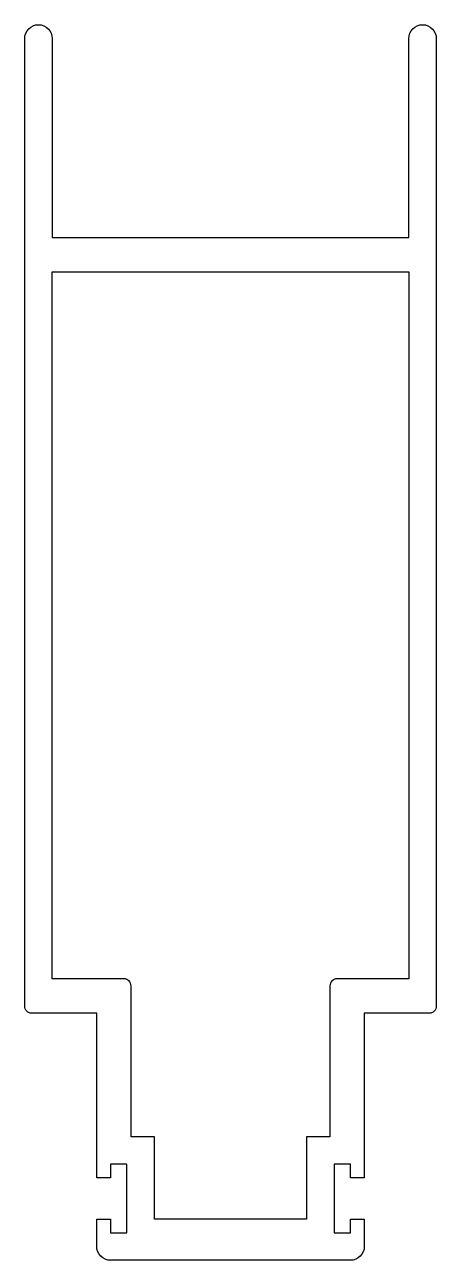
# Model space of a CAD drawing. Extents: x 240.8 to 270.8, y 176.3 to 266.3.
import ezdxf

# ---------------------------------------------------------------- set-up
doc = ezdxf.new("R2010")
doc.units = 0
doc.layers.add('ANA', color=220, linetype='CONTINUOUS')

msp = doc.modelspace()

# ---------------------------------------------------------------- linework, layer by layer
at = {"layer": 'ANA'}
for points in [[(247.023, 179.254), (247.023, 178.254), (248.223, 178.254), (248.223, 183.254), (247.023, 183.254), (247.023, 182.254), (246.023, 182.254), (246.023, 194.254), (241.273, 194.254, -0.414214), (240.773, 194.754), (240.773, 265.254, -1), (242.773, 265.254), (242.773, 250.754), (268.773, 250.754), (268.773, 265.254, -1), (270.773, 265.254), (270.773, 194.754, -0.414214), (270.273, 194.254), (265.523, 194.254), (265.523, 182.254), (264.523, 182.254), (264.523, 183.254), (263.323, 183.254), (263.323, 178.254), (264.523, 178.254), (264.523, 179.254), (265.523, 179.254), (265.523, 177.254, -0.414214), (264.523, 176.254), (247.023, 176.254, -0.414214), (246.023, 177.254), (246.023, 179.254)], [(248.523, 185.254), (248.523, 196.254, 0.414214), (248.023, 196.754), (242.773, 196.754), (242.773, 248.254), (268.773, 248.254), (268.773, 196.754), (263.523, 196.754, 0.414214), (263.023, 196.254), (263.023, 185.254), (261.323, 185.254), (261.323, 179.254), (250.223, 179.254), (250.223, 185.254)]]:
    msp.add_lwpolyline(points, format="xyb", close=True, dxfattribs=at)

doc.saveas('drawing.dxf')
